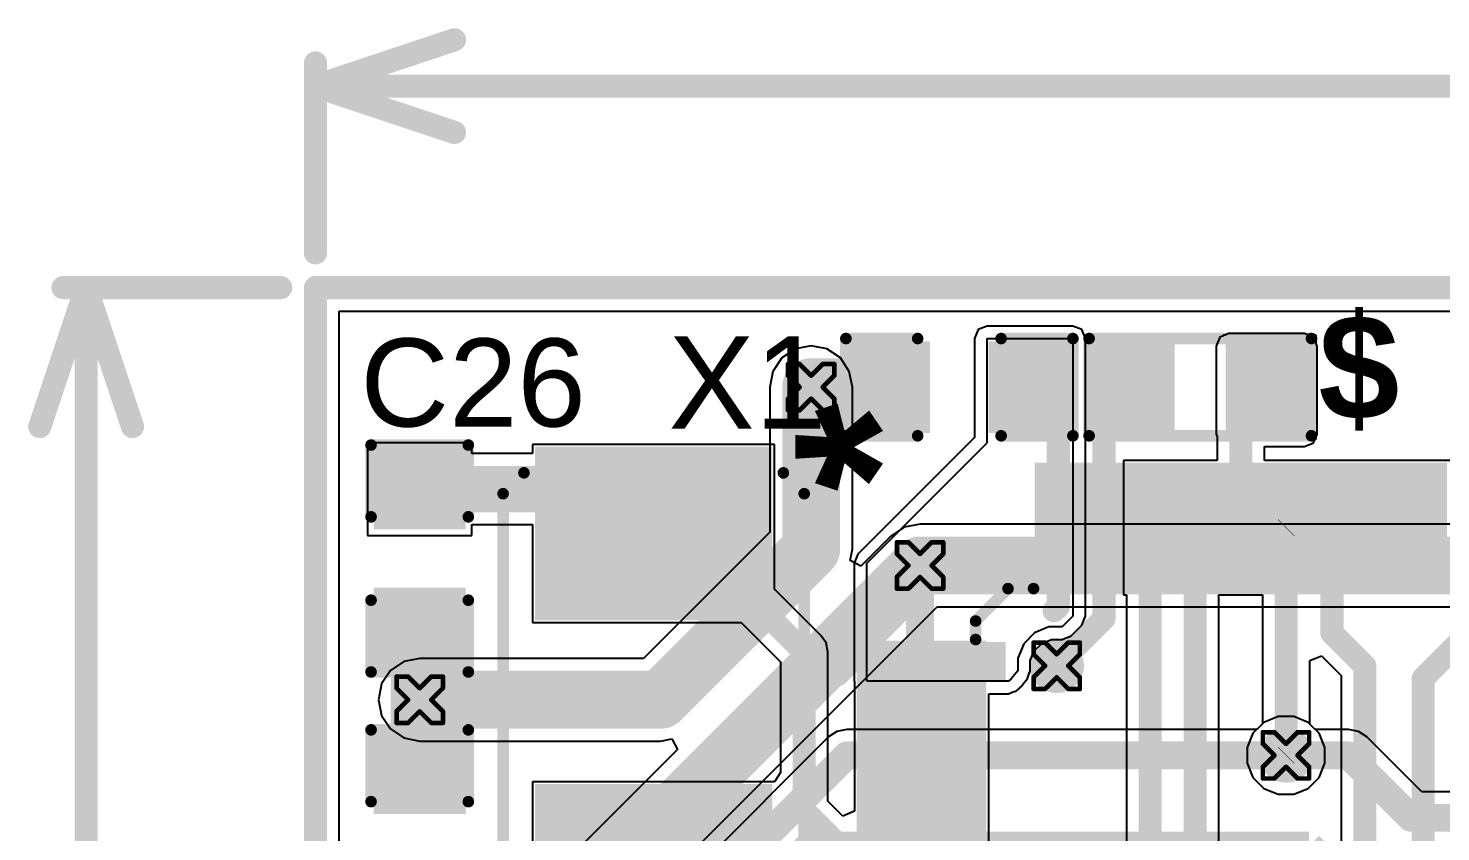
# Model space of a CAD drawing. Header units: inches. Extents: x -0.2 to 17.4, y -0.2 to 2.6.
# Drawn here: x -0.181 to 0.429, y 1.108 to 1.455 of the extents above; entities that cross this region are included whole.
import ezdxf

# ---------------------------------------------------------------- set-up
doc = ezdxf.new("R2010")
doc.units = ezdxf.units.IN
doc.header["$MEASUREMENT"] = 0
for name, color, linetype in [('Board_Outline', 216, 'Continuous'), ('Bottom Layer', 5, 'Continuous'), ('Dimensions', 6, 'Continuous'), ('Drill Drawing', 1, 'Continuous'), ('Top Layer', 1, 'Continuous'), ('Top Overlay', 2, 'Continuous'), ('Top Paste', 8, 'Continuous'), ('Top Solder', 216, 'Continuous'), ('Via Holes', 16, 'Continuous')]:
    doc.layers.add(name, color=color, linetype=linetype)
doc.styles.add('Arial', font='', dxfattribs={"height": 0.2})
doc.styles.add('Arial_Bold', font='', dxfattribs={"height": 0.2})
doc.styles.get('Arial').set_extended_font_data('Arial')
doc.styles.get('Arial_Bold').set_extended_font_data('Arial', bold=True)

# ---------------------------------------------------------------- blocks, each defined once
blk = doc.blocks.new('SMD5032_2P_16')
at = {"layer": 'Top Layer'}
for points in [[(-0.1063, 0.04724), (-0.03937, 0.04724), (-0.03937, -0.04724), (-0.1063, -0.04724)], [(0.03937, 0.04724), (0.1063, 0.04724), (0.1063, -0.04724), (0.03937, -0.04724)]]:
    blk.add_hatch(color=1, dxfattribs=at).paths.add_polyline_path(points)
at = {"layer": 'Top Paste'}
for points in [[(-0.1063, 0.04724), (-0.03937, 0.04724), (-0.03937, -0.04724), (-0.1063, -0.04724)], [(0.03937, 0.04724), (0.1063, 0.04724), (0.1063, -0.04724), (0.03937, -0.04724)]]:
    blk.add_hatch(color=8, dxfattribs=at).paths.add_polyline_path(points)
at = {"layer": 'Top Solder'}
for points in [[(-0.1103, 0.05124), (-0.03537, 0.05124), (-0.03537, -0.05124), (-0.1103, -0.05124)], [(0.03537, 0.05124), (0.1103, 0.05124), (0.1103, -0.05124), (0.03537, -0.05124)]]:
    blk.add_hatch(color=216, dxfattribs=at).paths.add_polyline_path(points)
at = {"layer": 'Top Overlay', "const_width": 0.005}
for points in [[(-0.099, 0.056), (-0.09, 0.065)], [(0.09, 0.065), (-0.09, 0.065)], [(0.099, 0.056), (0.09, 0.065)], [(-0.09, -0.065), (-0.099, -0.056)], [(0.09, -0.065), (0.099, -0.056)], [(0.09, -0.065), (-0.09, -0.065)]]:
    blk.add_lwpolyline(points, dxfattribs=at)
at = {"layer": 'Top Overlay', "const_width": 0.0025}
for points in [[(-0.09125, 0.065, 1), (-0.08875, 0.065, 1)], [(-0.09125, 0.065, 1), (-0.08875, 0.065, 1)], [(0.08875, 0.065, 1), (0.09125, 0.065, 1)], [(0.08875, 0.065, 1), (0.09125, 0.065, 1)], [(-0.10025, 0.056, 1), (-0.09775, 0.056, 1)], [(0.09775, 0.056, 1), (0.10025, 0.056, 1)], [(-0.10025, -0.056, 1), (-0.09775, -0.056, 1)], [(0.09775, -0.056, 1), (0.10025, -0.056, 1)], [(-0.09125, -0.065, 1), (-0.08875, -0.065, 1)], [(-0.09125, -0.065, 1), (-0.08875, -0.065, 1)], [(0.08875, -0.065, 1), (0.09125, -0.065, 1)], [(0.08875, -0.065, 1), (0.09125, -0.065, 1)]]:
    blk.add_lwpolyline(points, format="xyb", close=True, dxfattribs=at)
blk = doc.blocks.new('48_LQFP__7_7___19')
at = {"layer": 'Top Layer'}
for points in [[(-0.10197, 0.19134), (-0.10197, 0.14331), (-0.11457, 0.14331), (-0.11457, 0.19134)], [(-0.08228, 0.19134), (-0.08228, 0.14331), (-0.09488, 0.14331), (-0.09488, 0.19134)], [(-0.0626, 0.19134), (-0.0626, 0.14331), (-0.0752, 0.14331), (-0.0752, 0.19134)], [(-0.04291, 0.19134), (-0.04291, 0.14331), (-0.05551, 0.14331), (-0.05551, 0.19134)], [(-0.02323, 0.19134), (-0.02323, 0.14331), (-0.03583, 0.14331), (-0.03583, 0.19134)], [(-0.00354, 0.19134), (-0.00354, 0.14331), (-0.01614, 0.14331), (-0.01614, 0.19134)], [(0.01614, 0.19134), (0.01614, 0.14331), (0.00354, 0.14331), (0.00354, 0.19134)], [(0.03583, 0.19134), (0.03583, 0.14331), (0.02323, 0.14331), (0.02323, 0.19134)], [(0.05551, 0.19134), (0.05551, 0.14331), (0.04291, 0.14331), (0.04291, 0.19134)], [(-0.14331, 0.11457), (-0.14331, 0.10197), (-0.19134, 0.10197), (-0.19134, 0.11457)], [(-0.14331, 0.09488), (-0.14331, 0.08228), (-0.19134, 0.08228), (-0.19134, 0.09488)], [(-0.14331, 0.0752), (-0.14331, 0.0626), (-0.19134, 0.0626), (-0.19134, 0.0752)], [(-0.14331, 0.05551), (-0.14331, 0.04291), (-0.19134, 0.04291), (-0.19134, 0.05551)]]:
    blk.add_hatch(color=1, dxfattribs=at).paths.add_polyline_path(points)
at = {"layer": 'Top Overlay'}
blk.add_hatch(color=2, dxfattribs=at).paths.add_polyline_path([(-0.14, 0.101), (-0.131, 0.101), (-0.131, 0.118), (-0.14, 0.118)])
at = {"layer": 'Top Paste'}
for points in [[(-0.10197, 0.19134), (-0.10197, 0.14331), (-0.11457, 0.14331), (-0.11457, 0.19134)], [(-0.08228, 0.19134), (-0.08228, 0.14331), (-0.09488, 0.14331), (-0.09488, 0.19134)], [(-0.0626, 0.19134), (-0.0626, 0.14331), (-0.0752, 0.14331), (-0.0752, 0.19134)], [(-0.04291, 0.19134), (-0.04291, 0.14331), (-0.05551, 0.14331), (-0.05551, 0.19134)], [(-0.02323, 0.19134), (-0.02323, 0.14331), (-0.03583, 0.14331), (-0.03583, 0.19134)], [(-0.00354, 0.19134), (-0.00354, 0.14331), (-0.01614, 0.14331), (-0.01614, 0.19134)], [(0.01614, 0.19134), (0.01614, 0.14331), (0.00354, 0.14331), (0.00354, 0.19134)], [(0.03583, 0.19134), (0.03583, 0.14331), (0.02323, 0.14331), (0.02323, 0.19134)], [(0.05551, 0.19134), (0.05551, 0.14331), (0.04291, 0.14331), (0.04291, 0.19134)], [(-0.14331, 0.11457), (-0.14331, 0.10197), (-0.19134, 0.10197), (-0.19134, 0.11457)], [(-0.14331, 0.09488), (-0.14331, 0.08228), (-0.19134, 0.08228), (-0.19134, 0.09488)], [(-0.14331, 0.0752), (-0.14331, 0.0626), (-0.19134, 0.0626), (-0.19134, 0.0752)], [(-0.14331, 0.05551), (-0.14331, 0.04291), (-0.19134, 0.04291), (-0.19134, 0.05551)]]:
    blk.add_hatch(color=8, dxfattribs=at).paths.add_polyline_path(points)
at = {"layer": 'Top Solder'}
for points in [[(-0.09797, 0.19534), (-0.09797, 0.13931), (-0.11857, 0.13931), (-0.11857, 0.19534)], [(-0.07828, 0.19534), (-0.07828, 0.13931), (-0.09888, 0.13931), (-0.09888, 0.19534)], [(-0.0586, 0.19534), (-0.0586, 0.13931), (-0.0792, 0.13931), (-0.0792, 0.19534)], [(-0.03891, 0.19534), (-0.03891, 0.13931), (-0.05951, 0.13931), (-0.05951, 0.19534)], [(-0.01923, 0.19534), (-0.01923, 0.13931), (-0.03983, 0.13931), (-0.03983, 0.19534)], [(0.00046, 0.19534), (0.00046, 0.13931), (-0.02014, 0.13931), (-0.02014, 0.19534)], [(0.02014, 0.19534), (0.02014, 0.13931), (-0.00046, 0.13931), (-0.00046, 0.19534)], [(0.03983, 0.19534), (0.03983, 0.13931), (0.01923, 0.13931), (0.01923, 0.19534)], [(0.05951, 0.19534), (0.05951, 0.13931), (0.03891, 0.13931), (0.03891, 0.19534)], [(-0.13931, 0.11857), (-0.13931, 0.09797), (-0.19534, 0.09797), (-0.19534, 0.11857)], [(-0.13931, 0.09888), (-0.13931, 0.07828), (-0.19534, 0.07828), (-0.19534, 0.09888)], [(-0.13931, 0.0792), (-0.13931, 0.0586), (-0.19534, 0.0586), (-0.19534, 0.0792)], [(-0.13931, 0.05951), (-0.13931, 0.03891), (-0.19534, 0.03891), (-0.19534, 0.05951)], [(-0.13931, 0.03983), (-0.13931, 0.01923), (-0.19534, 0.01923), (-0.19534, 0.03983)]]:
    blk.add_hatch(color=216, dxfattribs=at).paths.add_polyline_path(points)
at = {"layer": 'Top Overlay'}
for points, const_width in [([(-0.144, 0.127), (-0.13, 0.141)], 0.005), ([(-0.13, 0.141), (-0.119, 0.141)], 0.005), ([(-0.144, 0.119), (-0.144, 0.127)], 0.005), ([(-0.203, 0.113), (-0.198, 0.108)], 0.00787), ([(-0.203, 0.103), (-0.203, 0.113)], 0.00787), ([(-0.203, 0.103), (-0.198, 0.108)], 0.00787)]:
    blk.add_lwpolyline(points, dxfattribs=dict(at, const_width=const_width))
for points, const_width in [([(-0.13125, 0.141, 1), (-0.12875, 0.141, 1)], 0.0025), ([(-0.13125, 0.141, 1), (-0.12875, 0.141, 1)], 0.0025), ([(-0.12025, 0.141, 1), (-0.11775, 0.141, 1)], 0.0025), ([(-0.14525, 0.127, 1), (-0.14275, 0.127, 1)], 0.0025), ([(-0.14525, 0.127, 1), (-0.14275, 0.127, 1)], 0.0025), ([(-0.20497, 0.113, 1), (-0.20103, 0.113, 1)], 0.00394), ([(-0.20497, 0.113, 1), (-0.20103, 0.113, 1)], 0.00394), ([(-0.14525, 0.119, 1), (-0.14275, 0.119, 1)], 0.0025), ([(-0.19997, 0.108, 1), (-0.19603, 0.108, 1)], 0.00394), ([(-0.19997, 0.108, 1), (-0.19603, 0.108, 1)], 0.00394), ([(-0.20497, 0.103, 1), (-0.20103, 0.103, 1)], 0.00394), ([(-0.20497, 0.103, 1), (-0.20103, 0.103, 1)], 0.00394)]:
    blk.add_lwpolyline(points, format="xyb", close=True, dxfattribs=dict(at, const_width=const_width))
blk = doc.blocks.new('R___0603_40')
at = {"layer": 'Top Layer'}
for points in [[(-0.015, 0.0175), (-0.015, -0.0175), (-0.045, -0.0175), (-0.045, 0.0175)], [(0.045, 0.0175), (0.045, -0.0175), (0.015, -0.0175), (0.015, 0.0175)]]:
    blk.add_hatch(color=1, dxfattribs=at).paths.add_polyline_path(points)
at = {"layer": 'Top Paste'}
for points in [[(-0.015, 0.0175), (-0.015, -0.0175), (-0.045, -0.0175), (-0.045, 0.0175)], [(0.045, 0.0175), (0.045, -0.0175), (0.015, -0.0175), (0.015, 0.0175)]]:
    blk.add_hatch(color=8, dxfattribs=at).paths.add_polyline_path(points)
at = {"layer": 'Top Solder'}
for points in [[(-0.011, 0.0215), (-0.011, -0.0215), (-0.049, -0.0215), (-0.049, 0.0215)], [(0.049, 0.0215), (0.049, -0.0215), (0.011, -0.0215), (0.011, 0.0215)]]:
    blk.add_hatch(color=216, dxfattribs=at).paths.add_polyline_path(points)
at = {"layer": 'Top Overlay', "const_width": 0.005}
for points in [[(-0.048, 0.021), (0.048, 0.021)], [(-0.048, -0.021), (-0.048, 0.021)], [(0.048, -0.021), (0.048, 0.021)], [(-0.048, -0.021), (0.048, -0.021)]]:
    blk.add_lwpolyline(points, dxfattribs=at)
at = {"layer": 'Top Overlay', "const_width": 0.0025}
for points in [[(-0.04925, 0.021, 1), (-0.04675, 0.021, 1)], [(-0.04925, 0.021, 1), (-0.04675, 0.021, 1)], [(0.04675, 0.021, 1), (0.04925, 0.021, 1)], [(0.04675, 0.021, 1), (0.04925, 0.021, 1)], [(-0.04925, -0.021, 1), (-0.04675, -0.021, 1)], [(-0.04925, -0.021, 1), (-0.04675, -0.021, 1)], [(0.04675, -0.021, 1), (0.04925, -0.021, 1)], [(0.04675, -0.021, 1), (0.04925, -0.021, 1)]]:
    blk.add_lwpolyline(points, format="xyb", close=True, dxfattribs=at)
blk = doc.blocks.new('C___0603_97')
at = {"layer": 'Top Layer'}
for points in [[(-0.015, 0.0175), (-0.015, -0.0175), (-0.045, -0.0175), (-0.045, 0.0175)], [(0.045, 0.0175), (0.045, -0.0175), (0.015, -0.0175), (0.015, 0.0175)]]:
    blk.add_hatch(color=1, dxfattribs=at).paths.add_polyline_path(points)
at = {"layer": 'Top Paste'}
for points in [[(-0.015, 0.0175), (-0.015, -0.0175), (-0.045, -0.0175), (-0.045, 0.0175)], [(0.045, 0.0175), (0.045, -0.0175), (0.015, -0.0175), (0.015, 0.0175)]]:
    blk.add_hatch(color=8, dxfattribs=at).paths.add_polyline_path(points)
at = {"layer": 'Top Solder'}
for points in [[(-0.01264, 0.01986), (-0.01264, -0.01986), (-0.04736, -0.01986), (-0.04736, 0.01986)], [(0.04736, 0.01986), (0.04736, -0.01986), (0.01264, -0.01986), (0.01264, 0.01986)]]:
    blk.add_hatch(color=216, dxfattribs=at).paths.add_polyline_path(points)
at = {"layer": 'Top Overlay', "const_width": 0.005}
for points in [[(-0.049, 0.021), (-0.049, -0.021)], [(-0.049, 0.021), (-0.018, 0.021)], [(0.018, 0.021), (0.049, 0.021)], [(0.049, 0.021), (0.049, -0.021)], [(-0.049, -0.021), (-0.018, -0.021)], [(0.018, -0.021), (0.049, -0.021)]]:
    blk.add_lwpolyline(points, dxfattribs=at)
at = {"layer": 'Top Overlay', "const_width": 0.0025}
for points in [[(-0.05025, 0.021, 1), (-0.04775, 0.021, 1)], [(-0.05025, 0.021, 1), (-0.04775, 0.021, 1)], [(-0.01925, 0.021, 1), (-0.01675, 0.021, 1)], [(0.01675, 0.021, 1), (0.01925, 0.021, 1)], [(0.04775, 0.021, 1), (0.05025, 0.021, 1)], [(0.04775, 0.021, 1), (0.05025, 0.021, 1)], [(-0.05025, -0.021, 1), (-0.04775, -0.021, 1)], [(-0.05025, -0.021, 1), (-0.04775, -0.021, 1)], [(-0.01925, -0.021, 1), (-0.01675, -0.021, 1)], [(0.01675, -0.021, 1), (0.01925, -0.021, 1)], [(0.04775, -0.021, 1), (0.05025, -0.021, 1)], [(0.04775, -0.021, 1), (0.05025, -0.021, 1)]]:
    blk.add_lwpolyline(points, format="xyb", close=True, dxfattribs=at)
blk = doc.blocks.new('C___0603_98')
at = {"layer": 'Top Layer'}
for points in [[(-0.015, 0.0175), (-0.015, -0.0175), (-0.045, -0.0175), (-0.045, 0.0175)], [(0.045, 0.0175), (0.045, -0.0175), (0.015, -0.0175), (0.015, 0.0175)]]:
    blk.add_hatch(color=1, dxfattribs=at).paths.add_polyline_path(points)
at = {"layer": 'Top Paste'}
for points in [[(-0.015, 0.0175), (-0.015, -0.0175), (-0.045, -0.0175), (-0.045, 0.0175)], [(0.045, 0.0175), (0.045, -0.0175), (0.015, -0.0175), (0.015, 0.0175)]]:
    blk.add_hatch(color=8, dxfattribs=at).paths.add_polyline_path(points)
at = {"layer": 'Top Solder'}
for points in [[(-0.01264, 0.01986), (-0.01264, -0.01986), (-0.04736, -0.01986), (-0.04736, 0.01986)], [(0.04736, 0.01986), (0.04736, -0.01986), (0.01264, -0.01986), (0.01264, 0.01986)]]:
    blk.add_hatch(color=216, dxfattribs=at).paths.add_polyline_path(points)
at = {"layer": 'Top Overlay', "const_width": 0.005}
for points in [[(-0.049, -0.021), (-0.049, 0.021)], [(-0.018, 0.021), (-0.049, 0.021)], [(0.049, 0.021), (0.018, 0.021)], [(0.049, -0.021), (0.049, 0.021)], [(-0.018, -0.021), (-0.049, -0.021)], [(0.049, -0.021), (0.018, -0.021)]]:
    blk.add_lwpolyline(points, dxfattribs=at)
at = {"layer": 'Top Overlay', "const_width": 0.0025}
for points in [[(-0.05025, 0.021, 1), (-0.04775, 0.021, 1)], [(-0.05025, 0.021, 1), (-0.04775, 0.021, 1)], [(-0.01925, 0.021, 1), (-0.01675, 0.021, 1)], [(0.01675, 0.021, 1), (0.01925, 0.021, 1)], [(0.04775, 0.021, 1), (0.05025, 0.021, 1)], [(0.04775, 0.021, 1), (0.05025, 0.021, 1)], [(-0.05025, -0.021, 1), (-0.04775, -0.021, 1)], [(-0.05025, -0.021, 1), (-0.04775, -0.021, 1)], [(-0.01925, -0.021, 1), (-0.01675, -0.021, 1)], [(0.01675, -0.021, 1), (0.01925, -0.021, 1)], [(0.04775, -0.021, 1), (0.05025, -0.021, 1)], [(0.04775, -0.021, 1), (0.05025, -0.021, 1)]]:
    blk.add_lwpolyline(points, format="xyb", close=True, dxfattribs=at)
blk = doc.blocks.new('C___0603_100')
at = {"layer": 'Top Layer'}
for points in [[(-0.015, 0.0175), (-0.015, -0.0175), (-0.045, -0.0175), (-0.045, 0.0175)], [(0.045, 0.0175), (0.045, -0.0175), (0.015, -0.0175), (0.015, 0.0175)]]:
    blk.add_hatch(color=1, dxfattribs=at).paths.add_polyline_path(points)
at = {"layer": 'Top Paste'}
for points in [[(-0.015, 0.0175), (-0.015, -0.0175), (-0.045, -0.0175), (-0.045, 0.0175)], [(0.045, 0.0175), (0.045, -0.0175), (0.015, -0.0175), (0.015, 0.0175)]]:
    blk.add_hatch(color=8, dxfattribs=at).paths.add_polyline_path(points)
at = {"layer": 'Top Solder'}
for points in [[(-0.01264, 0.01986), (-0.01264, -0.01986), (-0.04736, -0.01986), (-0.04736, 0.01986)], [(0.04736, 0.01986), (0.04736, -0.01986), (0.01264, -0.01986), (0.01264, 0.01986)]]:
    blk.add_hatch(color=216, dxfattribs=at).paths.add_polyline_path(points)
at = {"layer": 'Top Overlay', "const_width": 0.005}
for points in [[(-0.049, 0.021), (-0.018, 0.021)], [(-0.049, -0.021), (-0.049, 0.021)], [(0.018, 0.021), (0.049, 0.021)], [(0.049, -0.021), (0.049, 0.021)], [(-0.049, -0.021), (-0.018, -0.021)], [(0.018, -0.021), (0.049, -0.021)]]:
    blk.add_lwpolyline(points, dxfattribs=at)
at = {"layer": 'Top Overlay', "const_width": 0.0025}
for points in [[(-0.05025, 0.021, 1), (-0.04775, 0.021, 1)], [(-0.05025, 0.021, 1), (-0.04775, 0.021, 1)], [(-0.01925, 0.021, 1), (-0.01675, 0.021, 1)], [(0.01675, 0.021, 1), (0.01925, 0.021, 1)], [(0.04775, 0.021, 1), (0.05025, 0.021, 1)], [(0.04775, 0.021, 1), (0.05025, 0.021, 1)], [(-0.05025, -0.021, 1), (-0.04775, -0.021, 1)], [(-0.05025, -0.021, 1), (-0.04775, -0.021, 1)], [(-0.01925, -0.021, 1), (-0.01675, -0.021, 1)], [(0.01675, -0.021, 1), (0.01925, -0.021, 1)], [(0.04775, -0.021, 1), (0.05025, -0.021, 1)], [(0.04775, -0.021, 1), (0.05025, -0.021, 1)]]:
    blk.add_lwpolyline(points, format="xyb", close=True, dxfattribs=at)

msp = doc.modelspace()

# ---------------------------------------------------------------- hatches: boundary and pattern name
at = {"layer": 'Bottom Layer'}
h = msp.add_hatch(color=5, dxfattribs=at)
edge = h.paths.add_edge_path()
edge.add_arc((0.157, 1.3), 0.01181, 0, 360)
h = msp.add_hatch(color=5, dxfattribs=at)
edge = h.paths.add_edge_path()
edge.add_arc((0.204, 1.223), 0.01181, 0, 360)
h = msp.add_hatch(color=5, dxfattribs=at)
edge = h.paths.add_edge_path()
edge.add_arc((0.263, 1.17967), 0.01181, 0, 360)
h = msp.add_hatch(color=5, dxfattribs=at)
edge = h.paths.add_edge_path()
edge.add_arc((-0.012, 1.165), 0.01181, 0, 360)
h = msp.add_hatch(color=5, dxfattribs=at)
edge = h.paths.add_edge_path()
edge.add_arc((0.362, 1.141), 0.01181, 0, 360)
at = {"layer": 'Top Layer'}
msp.add_hatch(color=1, dxfattribs=at).paths.add_polyline_path([(0.33724, 1.27974), (0.37, 1.27974), (0.37, 1.31774), (0.33724, 1.31774)])
h = msp.add_hatch(color=1, dxfattribs=at)
edge = h.paths.add_edge_path()
edge.add_arc((0.157, 1.3), 0.01181, 0, 360)
h = msp.add_hatch(color=1, dxfattribs=at)
edge = h.paths.add_edge_path()
edge.add_arc((0.204, 1.223), 0.01181, 0, 360)
h = msp.add_hatch(color=1, dxfattribs=at)
edge = h.paths.add_edge_path()
edge.add_arc((0.263, 1.17967), 0.01181, 0, 360)
h = msp.add_hatch(color=1, dxfattribs=at)
edge = h.paths.add_edge_path()
edge.add_arc((-0.012, 1.165), 0.01181, 0, 360)
h = msp.add_hatch(color=1, dxfattribs=at)
edge = h.paths.add_edge_path()
edge.add_arc((0.362, 1.141), 0.01181, 0, 360)
at = {"layer": 'Via Holes'}
h = msp.add_hatch(color=7, dxfattribs=at)
edge = h.paths.add_edge_path()
edge.add_arc((0.157, 1.3), 0.00591, 0, 360)
h = msp.add_hatch(color=7, dxfattribs=at)
edge = h.paths.add_edge_path()
edge.add_arc((0.204, 1.223), 0.00591, 0, 360)
h = msp.add_hatch(color=7, dxfattribs=at)
edge = h.paths.add_edge_path()
edge.add_arc((0.263, 1.17967), 0.00591, 0, 360)
h = msp.add_hatch(color=7, dxfattribs=at)
edge = h.paths.add_edge_path()
edge.add_arc((-0.012, 1.165), 0.00591, 0, 360)
h = msp.add_hatch(color=7, dxfattribs=at)
edge = h.paths.add_edge_path()
edge.add_arc((0.362, 1.141), 0.00591, 0, 360)

# ---------------------------------------------------------------- linework, layer by layer
at = {"layer": 'Board_Outline', "const_width": 0.01}
for points in [[(-0.057, 1.343), (-0.057, -0.057)], [(-0.057, 1.343), (1.986, 1.343)]]:
    msp.add_lwpolyline(points, dxfattribs=at)
at = {"layer": 'Board_Outline', "const_width": 0.005}
msp.add_lwpolyline([(-0.0595, 1.343, 1), (-0.0545, 1.343, 1)], format="xyb", close=True, dxfattribs=at)
msp.add_lwpolyline([(-0.0595, 1.343, 1), (-0.0545, 1.343, 1)], format="xyb", close=True, dxfattribs=at)
at = {"layer": 'Bottom Layer'}
for p, q in [((-0.0468, 0.03693), (-0.0468, 1.3328)), ((-0.0468, 1.3328), (1.89207, 1.3328)), ((0.157, 1.31784), (0.15017, 1.31648)), ((0.16383, 1.31648), (0.157, 1.31784)), ((0.14438, 1.31262), (0.14052, 1.30683)), ((0.15017, 1.31648), (0.14438, 1.31262)), ((0.16962, 1.31262), (0.16383, 1.31648)), ((0.17348, 1.30683), (0.16962, 1.31262)), ((0.14052, 1.30683), (0.13916, 1.3)), ((0.17484, 1.3), (0.17348, 1.30683)), ((0.13916, 1.3), (0.13916, 1.23739)), ((0.17484, 1.23), (0.17484, 1.3)), ((0.19717, 1.23948), (0.19138, 1.23562)), ((0.204, 1.24084), (0.19717, 1.23948)), ((0.504, 1.24084), (0.204, 1.24084)), ((0.13916, 1.23739), (0.08461, 1.18284)), ((0.19138, 1.23562), (0.17849, 1.22273)), ((0.17389, 1.22519), (0.17484, 1.23)), ((0.17484, 1.23), (0.17484, 1.23)), ((0.17849, 1.22273), (0.17389, 1.22519)), ((0.02984, 1.02361), (0.21139, 1.20516)), ((0.21139, 1.20516), (0.49661, 1.20516)), ((-0.02462, 1.17762), (-0.02848, 1.17183)), ((-0.01883, 1.18148), (-0.02462, 1.17762)), ((-0.012, 1.18284), (-0.01883, 1.18148)), ((0.08461, 1.18284), (-0.012, 1.18284)), ((-0.02848, 1.17183), (-0.02984, 1.165)), ((-0.02984, 1.165), (-0.02848, 1.15817)), ((-0.02848, 1.15817), (-0.02462, 1.15238)), ((0.35248, 1.15525), (0.34944, 1.15222)), ((0.35866, 1.15781), (0.35248, 1.15525)), ((0.36534, 1.15781), (0.35866, 1.15781)), ((0.37152, 1.15525), (0.36534, 1.15781)), ((0.37456, 1.15222), (0.37152, 1.15525)), ((-0.02462, 1.15238), (-0.01883, 1.14852)), ((-0.01883, 1.14852), (-0.012, 1.14716)), ((-0.012, 1.14716), (0.092, 1.14716)), ((0.16444, 1.14893), (0.03757, 1.02206)), ((0.092, 1.14716), (0.09681, 1.14811)), ((0.09681, 1.14811), (0.09927, 1.14351)), ((0.16808, 1.15136), (0.16444, 1.14893)), ((0.16444, 1.14893), (0.16444, 1.14893)), ((0.17237, 1.15222), (0.16808, 1.15136)), ((0.34944, 1.15222), (0.17237, 1.15222)), ((0.17237, 1.15222), (0.17237, 1.15222)), ((0.389, 1.15222), (0.37456, 1.15222)), ((0.39329, 1.15136), (0.389, 1.15222)), ((0.389, 1.15222), (0.389, 1.15222)), ((0.39693, 1.14893), (0.39329, 1.15136)), ((0.42065, 1.12522), (0.39693, 1.14893)), ((0.09927, 1.14351), (-0.00062, 1.04362)), ((0.4686, 1.12522), (0.42065, 1.12522))]:
    msp.add_line(p, q, dxfattribs=at)
for points, const_width in [([(0.157, 1.23), (0.157, 1.3)], 0.025), ([(0.092, 1.165), (0.157, 1.23)], 0.025), ([(0.012, 1.031), (0.204, 1.223)], 0.025), ([(0.204, 1.223), (0.504, 1.223)], 0.025), ([(-0.012, 1.165), (0.092, 1.165)], 0.025), ([(0.0455, 1.01413), (0.17237, 1.141)], 0.012), ([(0.17237, 1.141), (0.36363, 1.141)], 0.012), ([(0.362, 1.141), (0.389, 1.141)], 0.012), ([(0.389, 1.141), (0.416, 1.114)], 0.012), ([(0.416, 1.114), (0.998, 1.114)], 0.012), ([(0.06731, 1.01331), (0.156, 1.102)], 0.012), ([(0.156, 1.102), (0.372, 1.102)], 0.012), ([(0.372, 1.102), (0.396, 1.078)], 0.012)]:
    msp.add_lwpolyline(points, dxfattribs=dict(at, const_width=const_width))
for points, const_width in [([(0.15075, 1.3, 1), (0.16325, 1.3, 1)], 0.0125), ([(0.15075, 1.23, 1), (0.16325, 1.23, 1)], 0.0125), ([(0.15075, 1.23, 1), (0.16325, 1.23, 1)], 0.0125), ([(0.19775, 1.223, 1), (0.21025, 1.223, 1)], 0.0125), ([(0.19775, 1.223, 1), (0.21025, 1.223, 1)], 0.0125), ([(-0.01825, 1.165, 1), (-0.00575, 1.165, 1)], 0.0125), ([(0.08575, 1.165, 1), (0.09825, 1.165, 1)], 0.0125), ([(0.08575, 1.165, 1), (0.09825, 1.165, 1)], 0.0125), ([(0.16937, 1.141, 1), (0.17537, 1.141, 1)], 0.006), ([(0.16937, 1.141, 1), (0.17537, 1.141, 1)], 0.006), ([(0.359, 1.141, 1), (0.365, 1.141, 1)], 0.006), ([(0.36063, 1.141, 1), (0.36663, 1.141, 1)], 0.006), ([(0.386, 1.141, 1), (0.392, 1.141, 1)], 0.006), ([(0.386, 1.141, 1), (0.392, 1.141, 1)], 0.006), ([(0.413, 1.114, 1), (0.419, 1.114, 1)], 0.006), ([(0.413, 1.114, 1), (0.419, 1.114, 1)], 0.006)]:
    msp.add_lwpolyline(points, format="xyb", close=True, dxfattribs=dict(at, const_width=const_width))
at = {"layer": 'Dimensions', "const_width": 0.01}
for points in [[(-0.057, 1.43), (0.003, 1.45)], [(-0.057, 1.358), (-0.057, 1.44)], [(-0.057, 1.43), (0.003, 1.41)], [(-0.057, 1.43), (0.74256, 1.43)], [(-0.176, 1.283), (-0.156, 1.343)], [(-0.166, 1.343), (-0.072, 1.343)], [(-0.156, 1.343), (-0.136, 1.283)], [(-0.156, 0.83794), (-0.156, 1.343)]]:
    msp.add_lwpolyline(points, dxfattribs=at)
at = {"layer": 'Dimensions', "const_width": 0.005}
for points in [[(0.0005, 1.45, 1), (0.0055, 1.45, 1)], [(-0.0595, 1.44, 1), (-0.0545, 1.44, 1)], [(-0.0595, 1.43, 1), (-0.0545, 1.43, 1)], [(-0.0595, 1.43, 1), (-0.0545, 1.43, 1)], [(-0.0595, 1.43, 1), (-0.0545, 1.43, 1)], [(0.0005, 1.41, 1), (0.0055, 1.41, 1)], [(-0.0595, 1.358, 1), (-0.0545, 1.358, 1)], [(-0.1685, 1.343, 1), (-0.1635, 1.343, 1)], [(-0.1585, 1.343, 1), (-0.1535, 1.343, 1)], [(-0.1585, 1.343, 1), (-0.1535, 1.343, 1)], [(-0.1585, 1.343, 1), (-0.1535, 1.343, 1)], [(-0.0745, 1.343, 1), (-0.0695, 1.343, 1)], [(-0.1785, 1.283, 1), (-0.1735, 1.283, 1)], [(-0.1385, 1.283, 1), (-0.1335, 1.283, 1)]]:
    msp.add_lwpolyline(points, format="xyb", close=True, dxfattribs=at)
at = {"layer": 'Drill Drawing', "const_width": 0.002}
for points in [[(0.147, 1.305), (0.147, 1.31)], [(0.147, 1.31), (0.152, 1.31)], [(0.147, 1.305), (0.152, 1.3)], [(0.152, 1.31), (0.157, 1.305)], [(0.157, 1.305), (0.162, 1.31)], [(0.162, 1.31), (0.167, 1.31)], [(0.162, 1.3), (0.167, 1.305)], [(0.167, 1.305), (0.167, 1.31)], [(0.147, 1.295), (0.152, 1.3)], [(0.162, 1.3), (0.167, 1.295)], [(0.147, 1.29), (0.147, 1.295)], [(0.152, 1.29), (0.157, 1.295)], [(0.157, 1.295), (0.162, 1.29)], [(0.167, 1.29), (0.167, 1.295)], [(0.147, 1.29), (0.152, 1.29)], [(0.162, 1.29), (0.167, 1.29)], [(0.194, 1.228), (0.194, 1.233)], [(0.194, 1.233), (0.199, 1.233)], [(0.199, 1.233), (0.204, 1.228)], [(0.204, 1.228), (0.209, 1.233)], [(0.209, 1.233), (0.214, 1.233)], [(0.214, 1.228), (0.214, 1.233)], [(0.194, 1.228), (0.199, 1.223)], [(0.209, 1.223), (0.214, 1.228)], [(0.194, 1.218), (0.199, 1.223)], [(0.209, 1.223), (0.214, 1.218)], [(0.194, 1.213), (0.194, 1.218)], [(0.194, 1.213), (0.199, 1.213)], [(0.199, 1.213), (0.204, 1.218)], [(0.204, 1.218), (0.209, 1.213)], [(0.209, 1.213), (0.214, 1.213)], [(0.214, 1.213), (0.214, 1.218)], [(0.253, 1.18467), (0.253, 1.18967)], [(0.253, 1.18967), (0.258, 1.18967)], [(0.258, 1.18967), (0.263, 1.18467)], [(0.263, 1.18467), (0.268, 1.18967)], [(0.268, 1.18967), (0.273, 1.18967)], [(0.273, 1.18467), (0.273, 1.18967)], [(0.253, 1.18467), (0.258, 1.17967)], [(0.268, 1.17967), (0.273, 1.18467)], [(0.253, 1.17467), (0.258, 1.17967)], [(0.268, 1.17967), (0.273, 1.17467)], [(-0.022, 1.17), (-0.022, 1.175)], [(-0.022, 1.175), (-0.017, 1.175)], [(-0.022, 1.17), (-0.017, 1.165)], [(-0.017, 1.175), (-0.012, 1.17)], [(-0.012, 1.17), (-0.007, 1.175)], [(-0.007, 1.175), (-0.002, 1.175)], [(-0.007, 1.165), (-0.002, 1.17)], [(-0.002, 1.17), (-0.002, 1.175)], [(0.253, 1.16967), (0.253, 1.17467)], [(0.258, 1.16967), (0.263, 1.17467)], [(0.263, 1.17467), (0.268, 1.16967)], [(0.273, 1.16967), (0.273, 1.17467)], [(-0.022, 1.16), (-0.017, 1.165)], [(-0.007, 1.165), (-0.002, 1.16)], [(0.253, 1.16967), (0.258, 1.16967)], [(0.268, 1.16967), (0.273, 1.16967)], [(-0.022, 1.155), (-0.022, 1.16)], [(-0.017, 1.155), (-0.012, 1.16)], [(-0.012, 1.16), (-0.007, 1.155)], [(-0.002, 1.155), (-0.002, 1.16)], [(-0.022, 1.155), (-0.017, 1.155)], [(-0.007, 1.155), (-0.002, 1.155)], [(0.352, 1.146), (0.352, 1.151)], [(0.352, 1.151), (0.357, 1.151)], [(0.352, 1.146), (0.357, 1.141)], [(0.357, 1.151), (0.362, 1.146)], [(0.362, 1.146), (0.367, 1.151)], [(0.367, 1.151), (0.372, 1.151)], [(0.367, 1.141), (0.372, 1.146)], [(0.372, 1.146), (0.372, 1.151)], [(0.352, 1.136), (0.357, 1.141)], [(0.367, 1.141), (0.372, 1.136)], [(0.352, 1.131), (0.352, 1.136)], [(0.357, 1.131), (0.362, 1.136)], [(0.362, 1.136), (0.367, 1.131)], [(0.372, 1.131), (0.372, 1.136)], [(0.352, 1.131), (0.357, 1.131)], [(0.367, 1.131), (0.372, 1.131)]]:
    msp.add_lwpolyline(points, dxfattribs=at)
at = {"layer": 'Drill Drawing', "const_width": 0.001}
for points in [[(0.1465, 1.31, 1), (0.1475, 1.31, 1)], [(0.1465, 1.31, 1), (0.1475, 1.31, 1)], [(0.1465, 1.305, 1), (0.1475, 1.305, 1)], [(0.1465, 1.305, 1), (0.1475, 1.305, 1)], [(0.1515, 1.31, 1), (0.1525, 1.31, 1)], [(0.1515, 1.31, 1), (0.1525, 1.31, 1)], [(0.1565, 1.305, 1), (0.1575, 1.305, 1)], [(0.1565, 1.305, 1), (0.1575, 1.305, 1)], [(0.1615, 1.31, 1), (0.1625, 1.31, 1)], [(0.1615, 1.31, 1), (0.1625, 1.31, 1)], [(0.1665, 1.31, 1), (0.1675, 1.31, 1)], [(0.1665, 1.31, 1), (0.1675, 1.31, 1)], [(0.1665, 1.305, 1), (0.1675, 1.305, 1)], [(0.1665, 1.305, 1), (0.1675, 1.305, 1)], [(0.1515, 1.3, 1), (0.1525, 1.3, 1)], [(0.1515, 1.3, 1), (0.1525, 1.3, 1)], [(0.1615, 1.3, 1), (0.1625, 1.3, 1)], [(0.1615, 1.3, 1), (0.1625, 1.3, 1)], [(0.1465, 1.295, 1), (0.1475, 1.295, 1)], [(0.1465, 1.295, 1), (0.1475, 1.295, 1)], [(0.1565, 1.295, 1), (0.1575, 1.295, 1)], [(0.1565, 1.295, 1), (0.1575, 1.295, 1)], [(0.1665, 1.295, 1), (0.1675, 1.295, 1)], [(0.1665, 1.295, 1), (0.1675, 1.295, 1)], [(0.1465, 1.29, 1), (0.1475, 1.29, 1)], [(0.1465, 1.29, 1), (0.1475, 1.29, 1)], [(0.1515, 1.29, 1), (0.1525, 1.29, 1)], [(0.1515, 1.29, 1), (0.1525, 1.29, 1)], [(0.1615, 1.29, 1), (0.1625, 1.29, 1)], [(0.1615, 1.29, 1), (0.1625, 1.29, 1)], [(0.1665, 1.29, 1), (0.1675, 1.29, 1)], [(0.1665, 1.29, 1), (0.1675, 1.29, 1)], [(0.1935, 1.233, 1), (0.1945, 1.233, 1)], [(0.1935, 1.233, 1), (0.1945, 1.233, 1)], [(0.1985, 1.233, 1), (0.1995, 1.233, 1)], [(0.1985, 1.233, 1), (0.1995, 1.233, 1)], [(0.2085, 1.233, 1), (0.2095, 1.233, 1)], [(0.2085, 1.233, 1), (0.2095, 1.233, 1)], [(0.2135, 1.233, 1), (0.2145, 1.233, 1)], [(0.2135, 1.233, 1), (0.2145, 1.233, 1)], [(0.1935, 1.228, 1), (0.1945, 1.228, 1)], [(0.1935, 1.228, 1), (0.1945, 1.228, 1)], [(0.2035, 1.228, 1), (0.2045, 1.228, 1)], [(0.2035, 1.228, 1), (0.2045, 1.228, 1)], [(0.2135, 1.228, 1), (0.2145, 1.228, 1)], [(0.2135, 1.228, 1), (0.2145, 1.228, 1)], [(0.1985, 1.223, 1), (0.1995, 1.223, 1)], [(0.1985, 1.223, 1), (0.1995, 1.223, 1)], [(0.2085, 1.223, 1), (0.2095, 1.223, 1)], [(0.2085, 1.223, 1), (0.2095, 1.223, 1)], [(0.1935, 1.218, 1), (0.1945, 1.218, 1)], [(0.1935, 1.218, 1), (0.1945, 1.218, 1)], [(0.1935, 1.213, 1), (0.1945, 1.213, 1)], [(0.1935, 1.213, 1), (0.1945, 1.213, 1)], [(0.1985, 1.213, 1), (0.1995, 1.213, 1)], [(0.1985, 1.213, 1), (0.1995, 1.213, 1)], [(0.2035, 1.218, 1), (0.2045, 1.218, 1)], [(0.2035, 1.218, 1), (0.2045, 1.218, 1)], [(0.2085, 1.213, 1), (0.2095, 1.213, 1)], [(0.2085, 1.213, 1), (0.2095, 1.213, 1)], [(0.2135, 1.218, 1), (0.2145, 1.218, 1)], [(0.2135, 1.218, 1), (0.2145, 1.218, 1)], [(0.2135, 1.213, 1), (0.2145, 1.213, 1)], [(0.2135, 1.213, 1), (0.2145, 1.213, 1)], [(0.2525, 1.18967, 1), (0.2535, 1.18967, 1)], [(0.2525, 1.18967, 1), (0.2535, 1.18967, 1)], [(0.2575, 1.18967, 1), (0.2585, 1.18967, 1)], [(0.2575, 1.18967, 1), (0.2585, 1.18967, 1)], [(0.2675, 1.18967, 1), (0.2685, 1.18967, 1)], [(0.2675, 1.18967, 1), (0.2685, 1.18967, 1)], [(0.2725, 1.18967, 1), (0.2735, 1.18967, 1)], [(0.2725, 1.18967, 1), (0.2735, 1.18967, 1)], [(0.2525, 1.18467, 1), (0.2535, 1.18467, 1)], [(0.2525, 1.18467, 1), (0.2535, 1.18467, 1)], [(0.2625, 1.18467, 1), (0.2635, 1.18467, 1)], [(0.2625, 1.18467, 1), (0.2635, 1.18467, 1)], [(0.2725, 1.18467, 1), (0.2735, 1.18467, 1)], [(0.2725, 1.18467, 1), (0.2735, 1.18467, 1)], [(0.2575, 1.17967, 1), (0.2585, 1.17967, 1)], [(0.2575, 1.17967, 1), (0.2585, 1.17967, 1)], [(0.2675, 1.17967, 1), (0.2685, 1.17967, 1)], [(0.2675, 1.17967, 1), (0.2685, 1.17967, 1)], [(-0.0225, 1.175, 1), (-0.0215, 1.175, 1)], [(-0.0225, 1.175, 1), (-0.0215, 1.175, 1)], [(-0.0225, 1.17, 1), (-0.0215, 1.17, 1)], [(-0.0225, 1.17, 1), (-0.0215, 1.17, 1)], [(-0.0175, 1.175, 1), (-0.0165, 1.175, 1)], [(-0.0175, 1.175, 1), (-0.0165, 1.175, 1)], [(-0.0125, 1.17, 1), (-0.0115, 1.17, 1)], [(-0.0125, 1.17, 1), (-0.0115, 1.17, 1)], [(-0.0075, 1.175, 1), (-0.0065, 1.175, 1)], [(-0.0075, 1.175, 1), (-0.0065, 1.175, 1)], [(-0.0025, 1.175, 1), (-0.0015, 1.175, 1)], [(-0.0025, 1.175, 1), (-0.0015, 1.175, 1)], [(-0.0025, 1.17, 1), (-0.0015, 1.17, 1)], [(-0.0025, 1.17, 1), (-0.0015, 1.17, 1)], [(0.2525, 1.17467, 1), (0.2535, 1.17467, 1)], [(0.2525, 1.17467, 1), (0.2535, 1.17467, 1)], [(0.2625, 1.17467, 1), (0.2635, 1.17467, 1)], [(0.2625, 1.17467, 1), (0.2635, 1.17467, 1)], [(0.2725, 1.17467, 1), (0.2735, 1.17467, 1)], [(0.2725, 1.17467, 1), (0.2735, 1.17467, 1)], [(-0.0175, 1.165, 1), (-0.0165, 1.165, 1)], [(-0.0175, 1.165, 1), (-0.0165, 1.165, 1)], [(-0.0075, 1.165, 1), (-0.0065, 1.165, 1)], [(-0.0075, 1.165, 1), (-0.0065, 1.165, 1)], [(0.2525, 1.16967, 1), (0.2535, 1.16967, 1)], [(0.2525, 1.16967, 1), (0.2535, 1.16967, 1)], [(0.2575, 1.16967, 1), (0.2585, 1.16967, 1)], [(0.2575, 1.16967, 1), (0.2585, 1.16967, 1)], [(0.2675, 1.16967, 1), (0.2685, 1.16967, 1)], [(0.2675, 1.16967, 1), (0.2685, 1.16967, 1)], [(0.2725, 1.16967, 1), (0.2735, 1.16967, 1)], [(0.2725, 1.16967, 1), (0.2735, 1.16967, 1)], [(-0.0225, 1.16, 1), (-0.0215, 1.16, 1)], [(-0.0225, 1.16, 1), (-0.0215, 1.16, 1)], [(-0.0125, 1.16, 1), (-0.0115, 1.16, 1)], [(-0.0125, 1.16, 1), (-0.0115, 1.16, 1)], [(-0.0025, 1.16, 1), (-0.0015, 1.16, 1)], [(-0.0025, 1.16, 1), (-0.0015, 1.16, 1)], [(-0.0225, 1.155, 1), (-0.0215, 1.155, 1)], [(-0.0225, 1.155, 1), (-0.0215, 1.155, 1)], [(-0.0175, 1.155, 1), (-0.0165, 1.155, 1)], [(-0.0175, 1.155, 1), (-0.0165, 1.155, 1)], [(-0.0075, 1.155, 1), (-0.0065, 1.155, 1)], [(-0.0075, 1.155, 1), (-0.0065, 1.155, 1)], [(-0.0025, 1.155, 1), (-0.0015, 1.155, 1)], [(-0.0025, 1.155, 1), (-0.0015, 1.155, 1)], [(0.3515, 1.151, 1), (0.3525, 1.151, 1)], [(0.3515, 1.151, 1), (0.3525, 1.151, 1)], [(0.3515, 1.146, 1), (0.3525, 1.146, 1)], [(0.3515, 1.146, 1), (0.3525, 1.146, 1)], [(0.3565, 1.151, 1), (0.3575, 1.151, 1)], [(0.3565, 1.151, 1), (0.3575, 1.151, 1)], [(0.3615, 1.146, 1), (0.3625, 1.146, 1)], [(0.3615, 1.146, 1), (0.3625, 1.146, 1)], [(0.3665, 1.151, 1), (0.3675, 1.151, 1)], [(0.3665, 1.151, 1), (0.3675, 1.151, 1)], [(0.3715, 1.151, 1), (0.3725, 1.151, 1)], [(0.3715, 1.151, 1), (0.3725, 1.151, 1)], [(0.3715, 1.146, 1), (0.3725, 1.146, 1)], [(0.3715, 1.146, 1), (0.3725, 1.146, 1)], [(0.3565, 1.141, 1), (0.3575, 1.141, 1)], [(0.3565, 1.141, 1), (0.3575, 1.141, 1)], [(0.3665, 1.141, 1), (0.3675, 1.141, 1)], [(0.3665, 1.141, 1), (0.3675, 1.141, 1)], [(0.3515, 1.136, 1), (0.3525, 1.136, 1)], [(0.3515, 1.136, 1), (0.3525, 1.136, 1)], [(0.3615, 1.136, 1), (0.3625, 1.136, 1)], [(0.3615, 1.136, 1), (0.3625, 1.136, 1)], [(0.3715, 1.136, 1), (0.3725, 1.136, 1)], [(0.3715, 1.136, 1), (0.3725, 1.136, 1)], [(0.3515, 1.131, 1), (0.3525, 1.131, 1)], [(0.3515, 1.131, 1), (0.3525, 1.131, 1)], [(0.3565, 1.131, 1), (0.3575, 1.131, 1)], [(0.3565, 1.131, 1), (0.3575, 1.131, 1)], [(0.3665, 1.131, 1), (0.3675, 1.131, 1)], [(0.3665, 1.131, 1), (0.3675, 1.131, 1)], [(0.3715, 1.131, 1), (0.3725, 1.131, 1)], [(0.3715, 1.131, 1), (0.3725, 1.131, 1)]]:
    msp.add_lwpolyline(points, format="xyb", close=True, dxfattribs=at)
at = {"layer": 'Top Layer'}
for p, q in [((-0.0468, 0.03693), (-0.0468, 1.3328)), ((-0.0468, 1.3328), (1.89207, 1.3328)), ((0.22917, 1.32483), (0.22759, 1.321)), ((0.233, 1.32641), (0.22917, 1.32483)), ((0.27, 1.32641), (0.233, 1.32641)), ((0.27383, 1.32483), (0.27, 1.32641)), ((0.27541, 1.321), (0.27383, 1.32483)), ((0.22759, 1.321), (0.22759, 1.27824)), ((0.233, 1.276), (0.233, 1.321)), ((0.233, 1.321), (0.27, 1.321)), ((0.27, 1.321), (0.27, 1.20109)), ((0.27541, 1.20109), (0.27541, 1.321)), ((0.33341, 1.32156), (0.33182, 1.31774)), ((0.33182, 1.31774), (0.33182, 1.27974)), ((0.335, 1.32222), (0.33341, 1.32156)), ((0.33567, 1.3225), (0.335, 1.3225)), ((0.335, 1.3225), (0.335, 1.32222)), ((0.33724, 1.32315), (0.33567, 1.3225)), ((0.37, 1.32315), (0.33724, 1.32315)), ((0.37156, 1.3225), (0.37, 1.32315)), ((0.375, 1.3225), (0.37156, 1.3225)), ((0.375, 1.31873), (0.375, 1.3225)), ((0.37541, 1.31774), (0.375, 1.31873)), ((0.37541, 1.27974), (0.37541, 1.31774)), ((0.0105, 1.276), (-0.0345, 1.276)), ((-0.0345, 1.276), (-0.0345, 1.236)), ((0.0105, 1.27129), (0.0105, 1.276)), ((0.14124, 1.2753), (0.03676, 1.2753)), ((0.03676, 1.2753), (0.03676, 1.27129)), ((0.14124, 1.21279), (0.14124, 1.2753)), ((0.22759, 1.27824), (0.17717, 1.22783)), ((0.181, 1.224), (0.233, 1.276)), ((0.33182, 1.27974), (0.33228, 1.27864)), ((0.33228, 1.27864), (0.33228, 1.26834)), ((0.37, 1.27432), (0.37383, 1.27591)), ((0.37383, 1.27591), (0.37449, 1.2775)), ((0.37449, 1.2775), (0.375, 1.2775)), ((0.375, 1.27874), (0.37541, 1.27974)), ((0.375, 1.2775), (0.375, 1.27874)), ((0.03676, 1.27129), (0.0105, 1.27129)), ((0.35267, 1.26834), (0.35267, 1.27432)), ((0.35267, 1.27432), (0.37, 1.27432)), ((0.33228, 1.26834), (0.2918, 1.26834)), ((0.2918, 1.26834), (0.2918, 1.21031)), ((0.46905, 1.26834), (0.35267, 1.26834)), ((0.0105, 1.236), (0.0105, 1.24071)), ((0.0105, 1.24071), (0.03676, 1.24071)), ((0.03676, 1.24071), (0.03676, 1.19837)), ((-0.0345, 1.236), (0.0105, 1.236)), ((0.17717, 1.22783), (0.17559, 1.224)), ((0.17559, 1.224), (0.17559, 1.224)), ((0.17559, 1.224), (0.17559, 1.212)), ((0.181, 1.212), (0.181, 1.224)), ((0.16121, 1.19282), (0.14124, 1.21279)), ((0.17559, 1.212), (0.17559, 1.173)), ((0.181, 1.173), (0.181, 1.212)), ((0.2918, 1.21031), (0.29316, 1.21031)), ((0.29316, 1.21031), (0.29316, 0.98934)), ((0.33298, 0.98844), (0.33298, 1.21031)), ((0.33298, 1.21031), (0.35188, 1.21031)), ((0.35188, 1.21031), (0.35188, 1.15466)), ((0.03676, 1.19837), (0.12682, 1.19837)), ((0.12682, 1.19837), (0.1438, 1.18139)), ((0.25966, 1.19648), (0.25348, 1.19392)), ((0.26539, 1.19648), (0.25966, 1.19648)), ((0.27, 1.20109), (0.26539, 1.19648)), ((0.26922, 1.19265), (0.27383, 1.19726)), ((0.27383, 1.19726), (0.27541, 1.20109)), ((0.27541, 1.20109), (0.27541, 1.20109)), ((0.16342, 1.18952), (0.16121, 1.19282)), ((0.1642, 1.18561), (0.16342, 1.18952)), ((0.24875, 1.18919), (0.24619, 1.18301)), ((0.25348, 1.19392), (0.24875, 1.18919)), ((0.25334, 1.18613), (0.25654, 1.18933)), ((0.25654, 1.18933), (0.26073, 1.19107)), ((0.26073, 1.19107), (0.26539, 1.19107)), ((0.26539, 1.19107), (0.26922, 1.19265)), ((0.26922, 1.19265), (0.26922, 1.19265)), ((0.1642, 1.12122), (0.1642, 1.18561)), ((0.2516, 1.18194), (0.25334, 1.18613)), ((0.37227, 1.1819), (0.37727, 1.18398)), ((0.37727, 1.18398), (0.3858, 1.17545)), ((0.1438, 1.18139), (0.1438, 1.13357)), ((0.24619, 1.17751), (0.24337, 1.17401)), ((0.24619, 1.18301), (0.24619, 1.17751)), ((0.25091, 1.17585), (0.2516, 1.17751)), ((0.2516, 1.17751), (0.2516, 1.18194)), ((0.37227, 1.1545), (0.37227, 1.1819)), ((0.17559, 1.173), (0.17566, 1.17282)), ((0.17566, 1.17282), (0.17566, 1.14928)), ((0.24215, 1.173), (0.181, 1.173)), ((0.24337, 1.17401), (0.24215, 1.173)), ((0.24759, 1.17062), (0.25041, 1.17412)), ((0.25041, 1.17412), (0.25091, 1.17585)), ((0.3858, 1.17545), (0.3858, 1.05247)), ((0.23369, 1.1296), (0.23369, 1.16759)), ((0.23369, 1.16759), (0.24215, 1.16759)), ((0.24215, 1.16759), (0.24385, 1.16829)), ((0.24385, 1.16829), (0.2456, 1.16882)), ((0.2456, 1.16882), (0.24682, 1.16983)), ((0.24682, 1.16983), (0.24709, 1.17034)), ((0.24709, 1.17034), (0.24759, 1.17062)), ((0.35188, 1.15466), (0.34775, 1.15052)), ((0.37625, 1.15052), (0.37227, 1.1545)), ((0.17566, 1.14928), (0.17566, 1.11683)), ((0.34775, 1.15052), (0.34519, 1.14434)), ((0.37881, 1.14434), (0.37625, 1.15052)), ((0.34519, 1.14434), (0.34519, 1.13766)), ((0.37881, 1.13766), (0.37881, 1.14434)), ((0.34519, 1.13766), (0.34775, 1.13148)), ((0.37625, 1.13148), (0.37881, 1.13766)), ((0.14124, 1.12963), (0.03676, 1.12963)), ((0.03676, 1.12963), (0.03676, 1.08829)), ((0.1438, 1.13357), (0.14124, 1.12963)), ((0.23369, 1.09023), (0.23369, 1.1296)), ((0.34775, 1.13148), (0.35248, 1.12675)), ((0.37152, 1.12675), (0.37625, 1.13148)), ((0.35248, 1.12675), (0.35866, 1.12419)), ((0.35866, 1.12419), (0.36534, 1.12419)), ((0.36534, 1.12419), (0.37152, 1.12675)), ((0.17066, 1.11476), (0.1642, 1.12122)), ((0.17566, 1.11683), (0.17066, 1.11476))]:
    msp.add_line(p, q, dxfattribs=at)
for points, const_width in [([(0.157, 1.3), (0.191, 1.3)], 0.025), ([(0.251, 1.2975), (0.251, 1.3)], 0.01), ([(0.295, 1.2975), (0.295, 1.3)], 0.01), ([(0.356, 1.2975), (0.356, 1.3)], 0.01), ([(0.251, 1.2975), (0.26373, 1.28477)], 0.01), ([(0.28342, 1.28592), (0.295, 1.2975)], 0.01), ([(0.34247, 1.28397), (0.356, 1.2975)], 0.01), ([(0.296, 1.2905), (0.296, 1.293)], 0.01), ([(0.26373, 1.23932), (0.26373, 1.28477)], 0.01), ([(0.28342, 1.23932), (0.28342, 1.28592)], 0.01), ([(0.34247, 1.23932), (0.34247, 1.28397)], 0.01), ([(-0.012, 1.256), (0.06983, 1.256)], 0.02), ([(0.07133, 1.2545), (0.089, 1.23683)], 0.025), ([(0.26373, 1.20534), (0.26373, 1.23932)], 0.01), ([(0.28342, 1.20009), (0.28342, 1.23932)], 0.01), ([(0.30336, 0.98512), (0.30336, 1.23907)], 0.01), ([(0.32279, 0.98421), (0.32279, 1.23932)], 0.01), ([(0.36208, 1.23924), (0.36216, 1.23932)], 0.01), ([(0.36208, 1.14108), (0.36208, 1.23924)], 0.01), ([(0.38184, 1.19383), (0.38184, 1.23932)], 0.01), ([(0.089, 1.23683), (0.10278, 1.23683)], 0.01), ([(0.10278, 1.23683), (0.154, 1.18561)], 0.01), ([(0.204, 1.18094), (0.204, 1.223)], 0.012), ([(-0.012, 1.196), (-0.012, 1.197)], 0.025), ([(-0.012, 1.165), (-0.012, 1.196)], 0.025), ([(0.26188, 1.20348), (0.26373, 1.20534)], 0.01), ([(0.263, 1.17967), (0.28342, 1.20009)], 0.01), ([(0.42121, 1.17421), (0.44776, 1.20076)], 0.01), ([(0.38184, 1.19383), (0.396, 1.17967)], 0.01), ([(0.154, 1.117), (0.154, 1.18561)], 0.01), ([(0.396, 1.03889), (0.396, 1.17967)], 0.01), ([(-0.012, 1.134), (-0.012, 1.165)], 0.025), ([(0.42121, 0.90468), (0.42121, 1.17421)], 0.01), ([(0.362, 1.141), (0.36208, 1.14108)], 0.01), ([(0.154, 1.117), (0.16947, 1.10153)], 0.01)]:
    msp.add_lwpolyline(points, dxfattribs=dict(at, const_width=const_width))
for points, const_width in [([(0.15075, 1.3, 1), (0.16325, 1.3, 1)], 0.0125), ([(0.18475, 1.3, 1), (0.19725, 1.3, 1)], 0.0125), ([(0.2485, 1.3, 1), (0.2535, 1.3, 1)], 0.005), ([(0.2925, 1.3, 1), (0.2975, 1.3, 1)], 0.005), ([(0.3535, 1.3, 1), (0.3585, 1.3, 1)], 0.005), ([(0.2485, 1.2975, 1), (0.2535, 1.2975, 1)], 0.005), ([(0.2485, 1.2975, 1), (0.2535, 1.2975, 1)], 0.005), ([(0.2925, 1.2975, 1), (0.2975, 1.2975, 1)], 0.005), ([(0.2925, 1.2975, 1), (0.2975, 1.2975, 1)], 0.005), ([(0.3535, 1.2975, 1), (0.3585, 1.2975, 1)], 0.005), ([(0.3535, 1.2975, 1), (0.3585, 1.2975, 1)], 0.005), ([(0.2935, 1.293, 1), (0.2985, 1.293, 1)], 0.005), ([(0.2935, 1.2905, 1), (0.2985, 1.2905, 1)], 0.005), ([(0.26123, 1.28477, 1), (0.26623, 1.28477, 1)], 0.005), ([(0.26123, 1.28477, 1), (0.26623, 1.28477, 1)], 0.005), ([(0.28092, 1.28592, 1), (0.28592, 1.28592, 1)], 0.005), ([(0.28092, 1.28592, 1), (0.28592, 1.28592, 1)], 0.005), ([(0.33997, 1.28397, 1), (0.34497, 1.28397, 1)], 0.005), ([(0.33997, 1.28397, 1), (0.34497, 1.28397, 1)], 0.005), ([(-0.017, 1.256, 1), (-0.007, 1.256, 1)], 0.01), ([(0.06508, 1.2545, 1), (0.07758, 1.2545, 1)], 0.0125), ([(0.06483, 1.256, 1), (0.07483, 1.256, 1)], 0.01), ([(0.08275, 1.23683, 1), (0.09525, 1.23683, 1)], 0.0125), ([(0.26123, 1.23932, 1), (0.26623, 1.23932, 1)], 0.005), ([(0.26123, 1.23932, 1), (0.26623, 1.23932, 1)], 0.005), ([(0.28092, 1.23932, 1), (0.28592, 1.23932, 1)], 0.005), ([(0.28092, 1.23932, 1), (0.28592, 1.23932, 1)], 0.005), ([(0.30086, 1.23907, 1), (0.30586, 1.23907, 1)], 0.005), ([(0.32029, 1.23932, 1), (0.32529, 1.23932, 1)], 0.005), ([(0.33997, 1.23932, 1), (0.34497, 1.23932, 1)], 0.005), ([(0.35958, 1.23924, 1), (0.36458, 1.23924, 1)], 0.005), ([(0.35958, 1.23924, 1), (0.36458, 1.23924, 1)], 0.005), ([(0.35966, 1.23932, 1), (0.36466, 1.23932, 1)], 0.005), ([(0.37934, 1.23932, 1), (0.38434, 1.23932, 1)], 0.005), ([(0.0865, 1.23683, 1), (0.0915, 1.23683, 1)], 0.005), ([(0.10028, 1.23683, 1), (0.10528, 1.23683, 1)], 0.005), ([(0.10028, 1.23683, 1), (0.10528, 1.23683, 1)], 0.005), ([(0.201, 1.223, 1), (0.207, 1.223, 1)], 0.006), ([(-0.01825, 1.197, 1), (-0.00575, 1.197, 1)], 0.0125), ([(-0.01825, 1.196, 1), (-0.00575, 1.196, 1)], 0.0125), ([(-0.01825, 1.196, 1), (-0.00575, 1.196, 1)], 0.0125), ([(0.25938, 1.20348, 1), (0.26438, 1.20348, 1)], 0.005), ([(0.26123, 1.20534, 1), (0.26623, 1.20534, 1)], 0.005), ([(0.26123, 1.20534, 1), (0.26623, 1.20534, 1)], 0.005), ([(0.28092, 1.20009, 1), (0.28592, 1.20009, 1)], 0.005), ([(0.28092, 1.20009, 1), (0.28592, 1.20009, 1)], 0.005), ([(0.37934, 1.19383, 1), (0.38434, 1.19383, 1)], 0.005), ([(0.37934, 1.19383, 1), (0.38434, 1.19383, 1)], 0.005), ([(0.1515, 1.18561, 1), (0.1565, 1.18561, 1)], 0.005), ([(0.1515, 1.18561, 1), (0.1565, 1.18561, 1)], 0.005), ([(0.201, 1.18094, 1), (0.207, 1.18094, 1)], 0.006), ([(0.2605, 1.17967, 1), (0.2655, 1.17967, 1)], 0.005), ([(0.3935, 1.17967, 1), (0.3985, 1.17967, 1)], 0.005), ([(0.3935, 1.17967, 1), (0.3985, 1.17967, 1)], 0.005), ([(-0.01825, 1.165, 1), (-0.00575, 1.165, 1)], 0.0125), ([(-0.01825, 1.165, 1), (-0.00575, 1.165, 1)], 0.0125), ([(0.41871, 1.17421, 1), (0.42371, 1.17421, 1)], 0.005), ([(0.41871, 1.17421, 1), (0.42371, 1.17421, 1)], 0.005), ([(-0.01825, 1.134, 1), (-0.00575, 1.134, 1)], 0.0125), ([(0.3595, 1.141, 1), (0.3645, 1.141, 1)], 0.005), ([(0.35958, 1.14108, 1), (0.36458, 1.14108, 1)], 0.005), ([(0.35958, 1.14108, 1), (0.36458, 1.14108, 1)], 0.005), ([(0.1515, 1.117, 1), (0.1565, 1.117, 1)], 0.005), ([(0.1515, 1.117, 1), (0.1565, 1.117, 1)], 0.005)]:
    msp.add_lwpolyline(points, format="xyb", close=True, dxfattribs=dict(at, const_width=const_width))

# ---------------------------------------------------------------- block references
for name, p in [('C___0603_100', (0.221, 1.3)), ('R___0603_40', (0.325, 1.3)), ('48_LQFP__7_7___19', (0.372, 1.072))]:
    msp.add_blockref(name, p)
for name, p, rotation in [('C___0603_97', (-0.012, 1.226), 90), ('SMD5032_2P_16', (0.089, 1.164), 270), ('C___0603_98', (-0.012, 1.103), 270)]:
    msp.add_blockref(name, p, dxfattribs=dict(rotation=rotation))

# ---------------------------------------------------------------- texts
at = {"layer": 'Top Overlay', "style": 'Arial_Bold'}
for s, height, rotation, p in [('$', 0.045, 360, (0.376, 1.28604)), ('*', 0.07, 90, (0.22018, 1.255))]:
    msp.add_text(s, height=height, rotation=rotation, dxfattribs=at).set_placement(p)
at = {"layer": 'Top Overlay', "style": 'Arial'}
for s, height, p in [('C26', 0.038, (-0.03765, 1.28301)), ('X1', 0.04, (0.09534, 1.28201))]:
    msp.add_text(s, height=height, dxfattribs=at).set_placement(p)

doc.saveas('drawing.dxf')
